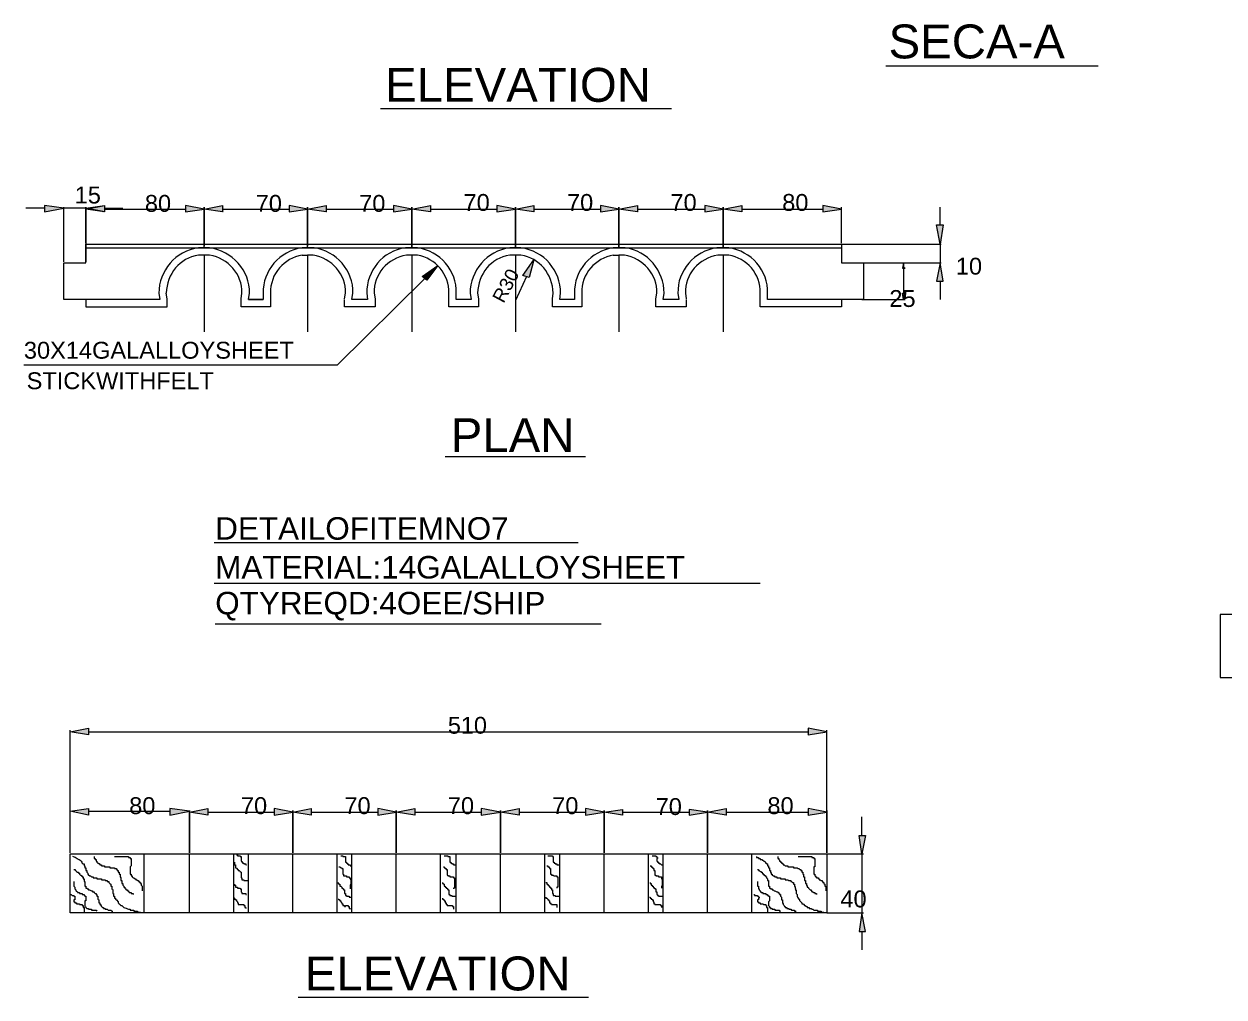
# Model space of a CAD drawing. Header units: millimetres. Extents: x -3009 to 55097, y -2803 to 5841.
# Drawn here: x 48114.63 to 48155.38, y 101.38 to 134.42 of the extents above; entities that cross this region are included whole.
import ezdxf

# ---------------------------------------------------------------- set-up
doc = ezdxf.new("R2010")
doc.units = ezdxf.units.MM
for name, color, linetype in [('PDF2_Geometry', 7, 'Continuous'), ('PDF2_Solid Fills', 7, 'Continuous'), ('PDF2_Text', 7, 'Continuous')]:
    doc.layers.add(name, color=color, linetype=linetype)
doc.styles.add('PDF F1', font='arial.ttf')

msp = doc.modelspace()

# ---------------------------------------------------------------- hatches: boundary and pattern name
at = {"layer": 'PDF2_Solid Fills', "transparency": 33554559}
for points in [[(48115.599, 128.227), (48115.379, 128.258), (48115.317, 128.258), (48115.317, 128.039), (48115.756, 128.101), (48115.787, 128.133), (48115.975, 128.164)], [(48117.293, 128.258), (48117.261, 128.227), (48117.01, 128.195), (48116.728, 128.167), (48116.728, 128.158), (48117.167, 128.07), (48117.355, 128.039), (48117.355, 128.258)], [(48117.23, 128.039), (48117.355, 128.007), (48117.355, 128.227), (48117.261, 128.227), (48117.136, 128.195), (48116.854, 128.164), (48116.791, 128.133), (48116.916, 128.101)], [(48120.335, 128.195), (48120.241, 128.227), (48120.116, 128.227), (48120.116, 128.007), (48120.178, 128.039), (48120.304, 128.07), (48120.523, 128.101), (48120.774, 128.133), (48120.586, 128.164)], [(48121.308, 128.039), (48121.402, 128.007), (48121.402, 128.227), (48121.308, 128.227), (48121.151, 128.195), (48120.931, 128.164), (48120.806, 128.133), (48121.182, 128.07)], [(48123.88, 128.195), (48123.785, 128.227), (48123.629, 128.227), (48123.629, 128.007), (48123.691, 128.039), (48123.848, 128.07), (48124.036, 128.101), (48124.287, 128.133), (48124.099, 128.164)], [(48124.789, 128.039), (48124.915, 128.007), (48124.915, 128.227), (48124.821, 128.227), (48124.695, 128.195), (48124.413, 128.164), (48124.319, 128.133), (48124.444, 128.101), (48124.632, 128.07)], [(48127.612, 128.164), (48127.299, 128.227), (48127.173, 128.227), (48127.173, 128.018), (48127.236, 128.039), (48127.675, 128.101), (48127.8, 128.133)], [(48128.396, 128.039), (48128.428, 128.023), (48128.428, 128.227), (48128.334, 128.227), (48128.02, 128.164), (48127.769, 128.133), (48128.02, 128.101), (48128.239, 128.07)], [(48130.937, 128.195), (48130.812, 128.227), (48130.686, 128.227), (48130.686, 128.007), (48130.874, 128.07), (48131.094, 128.101), (48131.282, 128.133), (48131.125, 128.164)], [(48131.909, 128.039), (48131.972, 128.007), (48131.972, 128.227), (48131.847, 128.227), (48131.533, 128.164), (48131.313, 128.133), (48131.533, 128.101), (48131.784, 128.07)], [(48134.45, 128.195), (48134.356, 128.227), (48134.199, 128.227), (48134.199, 128.007), (48134.325, 128.039), (48134.419, 128.07), (48134.638, 128.101), (48134.795, 128.133), (48134.67, 128.164)], [(48135.391, 128.227), (48135.14, 128.195), (48135.015, 128.164), (48134.858, 128.138), (48134.858, 128.126), (48134.983, 128.101), (48135.297, 128.07), (48135.422, 128.039), (48135.485, 128.007), (48135.485, 128.227)], [(48138.245, 128.164), (48137.932, 128.227), (48137.744, 128.227), (48137.744, 128.013), (48138.339, 128.133)], [(48138.967, 128.258), (48138.81, 128.227), (48138.779, 128.195), (48138.559, 128.164), (48138.434, 128.133), (48138.81, 128.07), (48138.904, 128.039), (48138.998, 128.039), (48138.998, 128.258)], [(48141.947, 128.227), (48141.821, 128.258), (48141.758, 128.258), (48141.758, 128.039), (48141.821, 128.039), (48141.947, 128.07), (48142.166, 128.101), (48142.417, 128.133), (48142.229, 128.164), (48141.978, 128.195)], [(48145.805, 127.38), (48145.836, 127.537), (48145.836, 127.599), (48145.616, 127.599), (48145.648, 127.568), (48145.648, 127.38), (48145.679, 127.38), (48145.679, 127.223), (48145.711, 127.223), (48145.711, 127.035), (48145.742, 127.035), (48145.742, 126.941), (48145.773, 127.192)], [(48131.596, 125.843), (48131.69, 125.843), (48131.753, 125.811), (48131.784, 125.78), (48131.784, 125.811), (48131.815, 125.906), (48131.847, 126.031), (48131.878, 126.125), (48131.909, 126.251), (48131.941, 126.313), (48131.909, 126.313), (48131.878, 126.282), (48131.847, 126.219), (48131.784, 126.157), (48131.753, 126.094), (48131.69, 126.031), (48131.658, 125.968), (48131.596, 125.906)], [(48144.519, 126.157), (48144.519, 126.313), (48144.487, 126.313), (48144.487, 126.094), (48144.55, 126.094), (48144.55, 126.157)], [(48145.742, 126.219), (48145.711, 126.094), (48145.679, 125.937), (48145.648, 125.811), (48145.616, 125.717), (48145.836, 125.69), (48145.836, 125.843), (48145.805, 125.843), (48145.805, 126.031), (48145.773, 126.031), (48145.773, 126.219)], [(48144.456, 125.278), (48144.487, 125.247), (48144.487, 125.059), (48144.493, 125.059), (48144.519, 125.216), (48144.55, 125.278)], [(48116.791, 110.285), (48116.822, 110.269), (48116.822, 110.473), (48116.665, 110.473), (48116.508, 110.442), (48116.383, 110.411), (48116.195, 110.379), (48116.352, 110.348)], [(48141.507, 110.442), (48141.382, 110.473), (48141.225, 110.473), (48141.225, 110.254), (48141.351, 110.285), (48141.445, 110.317), (48141.664, 110.348), (48141.852, 110.379), (48141.696, 110.411)], [(48116.54, 107.619), (48116.822, 107.563), (48116.822, 107.776), (48116.791, 107.776), (48116.759, 107.744), (48116.508, 107.713), (48116.352, 107.682), (48116.258, 107.65)], [(48120.21, 107.682), (48119.645, 107.776), (48119.582, 107.776), (48119.582, 107.556), (48119.802, 107.588), (48119.99, 107.619), (48120.241, 107.65)], [(48120.837, 107.556), (48120.868, 107.541), (48120.868, 107.744), (48120.774, 107.744), (48120.461, 107.682), (48120.21, 107.65), (48120.461, 107.619), (48120.68, 107.588)], [(48123.378, 107.713), (48123.252, 107.744), (48123.127, 107.744), (48123.127, 107.525), (48123.315, 107.588), (48123.535, 107.619), (48123.723, 107.65), (48123.566, 107.682)], [(48124.35, 107.556), (48124.381, 107.541), (48124.381, 107.744), (48124.287, 107.744), (48124.036, 107.713), (48123.942, 107.682), (48123.754, 107.65), (48123.911, 107.619)], [(48127.142, 107.682), (48126.828, 107.744), (48126.64, 107.744), (48126.64, 107.525), (48127.11, 107.619), (48127.236, 107.65)], [(48127.863, 107.556), (48127.926, 107.525), (48127.926, 107.744), (48127.832, 107.744), (48127.518, 107.682), (48127.267, 107.65), (48127.518, 107.619), (48127.738, 107.588)], [(48130.435, 107.713), (48130.31, 107.744), (48130.153, 107.744), (48130.153, 107.525), (48130.278, 107.556), (48130.372, 107.588), (48130.592, 107.619), (48130.78, 107.65), (48130.623, 107.682)], [(48131.408, 107.556), (48131.439, 107.525), (48131.439, 107.744), (48131.345, 107.744), (48131.031, 107.682), (48130.78, 107.65), (48131.031, 107.619), (48131.251, 107.588)], [(48133.948, 107.713), (48133.823, 107.744), (48133.697, 107.744), (48133.697, 107.525), (48133.885, 107.588), (48134.105, 107.619), (48134.293, 107.65), (48134.136, 107.682)], [(48134.513, 107.619), (48134.952, 107.531), (48134.952, 107.744), (48134.921, 107.744), (48134.67, 107.713), (48134.607, 107.682), (48134.387, 107.65)], [(48137.461, 107.713), (48137.273, 107.744), (48137.21, 107.744), (48137.21, 107.525), (48137.273, 107.556), (48137.43, 107.588), (48137.618, 107.619), (48137.869, 107.65), (48137.681, 107.682)], [(48138.371, 107.556), (48138.496, 107.525), (48138.496, 107.744), (48138.402, 107.744), (48138.277, 107.713), (48137.994, 107.682), (48137.9, 107.65), (48138.026, 107.619), (48138.214, 107.588)], [(48141.476, 107.713), (48141.382, 107.744), (48141.225, 107.744), (48141.225, 107.525), (48141.319, 107.556), (48141.445, 107.588), (48141.633, 107.619), (48141.884, 107.65), (48141.696, 107.682)], [(48142.982, 106.803), (48143.013, 106.803), (48143.013, 106.615), (48143.044, 106.615), (48143.044, 106.458), (48143.076, 106.458), (48143.076, 106.27), (48143.107, 106.27), (48143.107, 106.239), (48143.11, 106.239), (48143.139, 106.553), (48143.17, 106.678), (48143.201, 106.866), (48142.982, 106.866)], [(48143.201, 103.667), (48143.17, 103.667), (48143.17, 103.855), (48143.139, 103.855), (48143.139, 104.075), (48143.107, 104.075), (48143.107, 104.169), (48143.076, 104.169), (48143.044, 103.981), (48143.013, 103.792), (48142.982, 103.635), (48142.982, 103.573), (48143.201, 103.573)]]:
    msp.add_hatch(color=256, dxfattribs=at).paths.add_polyline_path(points)
h = msp.add_hatch(color=256, dxfattribs=at)
h.paths.add_polyline_path([(48128.585, 126.125), (48128.616, 126.094), (48128.616, 126.125)])
h.paths.add_polyline_path([(48128.616, 126.157), (48128.647, 126.125), (48128.647, 126.157)])
h.paths.add_polyline_path([(48128.145, 125.843), (48128.208, 125.811), (48128.271, 125.749), (48128.334, 125.717), (48128.334, 125.749), (48128.365, 125.78), (48128.396, 125.843), (48128.459, 125.906), (48128.49, 125.968), (48128.553, 126.031), (48128.585, 126.094), (48128.522, 126.094), (48128.49, 126.062), (48128.459, 126.031), (48128.396, 126), (48128.334, 125.937), (48128.271, 125.906), (48128.239, 125.874)])

# ---------------------------------------------------------------- linework, layer by layer
at = {"layer": 'PDF2_Geometry', "lineweight": 13}
for points in [[(48143.891, 132.994), (48151.106, 132.994)], [(48126.734, 131.552), (48136.614, 131.552)], [(48115.317, 128.164), (48114.689, 128.164)], [(48115.975, 126.345), (48115.975, 128.195)], [(48116.728, 128.164), (48115.975, 128.164)], [(48116.728, 126.972), (48116.728, 128.195), (48116.728, 126.345)], [(48117.355, 128.164), (48117.983, 128.164)], [(48117.355, 128.133), (48120.116, 128.133)], [(48120.743, 126.847), (48120.743, 128.195), (48120.743, 126.878)], [(48121.37, 128.133), (48123.629, 128.133)], [(48124.256, 126.847), (48124.256, 128.195), (48124.256, 126.878)], [(48124.883, 128.133), (48127.173, 128.133)], [(48128.428, 128.133), (48130.686, 128.133)], [(48131.941, 128.133), (48134.199, 128.133)], [(48135.454, 128.133), (48137.744, 128.133)], [(48138.998, 128.133), (48141.758, 128.133)], [(48142.386, 126.972), (48142.386, 128.195)], [(48145.742, 127.599), (48145.742, 128.195)], [(48119.206, 125.278), (48119.237, 125.059), (48115.975, 125.059), (48115.975, 126.313), (48116.728, 126.313), (48116.728, 126.815), (48142.386, 126.815), (48142.386, 126.313), (48143.139, 126.313), (48143.139, 125.059), (48142.386, 125.059), (48142.386, 124.808), (48139.625, 124.808), (48139.625, 125.09), (48139.625, 125.278)], [(48116.728, 126.815), (48116.728, 126.941), (48142.386, 126.941), (48142.386, 126.815)], [(48120.931, 126.815), (48120.743, 126.815), (48120.555, 126.815)], [(48124.476, 126.815), (48124.256, 126.815), (48124.068, 126.815)], [(48127.989, 126.815), (48127.8, 126.815), (48127.581, 126.815)], [(48131.502, 126.815), (48131.313, 126.815), (48131.125, 126.815)], [(48135.046, 126.815), (48134.826, 126.815), (48134.638, 126.815)], [(48138.559, 126.815), (48138.371, 126.815), (48138.151, 126.815)], [(48141.79, 126.941), (48145.773, 126.941)], [(48145.742, 126.941), (48145.742, 126.313)], [(48120.743, 126.564), (48120.555, 126.564)], [(48124.068, 126.564), (48124.256, 126.564), (48124.256, 123.961)], [(48124.444, 126.564), (48124.256, 126.564)], [(48127.8, 126.564), (48127.612, 126.564)], [(48127.989, 126.564), (48127.8, 126.564), (48127.8, 123.961)], [(48131.313, 126.564), (48131.125, 126.564)], [(48131.502, 126.564), (48131.313, 126.564), (48131.313, 123.961)], [(48134.638, 126.564), (48134.826, 126.564), (48134.826, 123.961)], [(48135.015, 126.564), (48134.826, 126.564)], [(48138.371, 126.564), (48138.183, 126.564)], [(48138.559, 126.564), (48138.371, 126.564), (48138.371, 123.961)], [(48142.574, 126.313), (48145.773, 126.313)], [(48143.17, 126.313), (48144.55, 126.313)], [(48144.487, 126.125), (48144.487, 125.278)], [(48128.239, 125.78), (48125.26, 122.832), (48115.913, 122.832), (48114.626, 122.832)], [(48131.69, 125.843), (48131.313, 125.027)], [(48145.742, 125.686), (48145.742, 125.059)], [(48116.728, 125.059), (48116.728, 124.808), (48119.488, 124.808), (48119.488, 125.09), (48119.457, 125.278)], [(48122.75, 125.278), (48122.75, 125.059), (48122.249, 125.059), (48122.28, 125.278)], [(48126.514, 125.278), (48126.546, 125.09), (48126.546, 124.808), (48125.511, 124.808), (48125.511, 125.059)], [(48125.511, 125.09), (48125.542, 125.278)], [(48126.263, 125.278), (48126.295, 125.059), (48125.762, 125.059), (48125.793, 125.278)], [(48130.027, 125.278), (48130.059, 125.09), (48130.059, 125.059), (48130.059, 124.808), (48129.055, 124.808), (48129.055, 125.09)], [(48129.055, 125.059), (48129.055, 125.09), (48129.055, 125.278)], [(48129.776, 125.278), (48129.808, 125.059), (48129.306, 125.059), (48129.306, 125.278)], [(48133.572, 125.278), (48133.572, 125.09), (48133.572, 124.808), (48132.568, 124.808), (48132.568, 125.09), (48132.599, 125.278)], [(48133.321, 125.278), (48133.321, 125.059), (48132.819, 125.059), (48132.85, 125.278)], [(48137.116, 125.059), (48137.116, 124.808), (48136.081, 124.808), (48136.081, 125.09), (48136.112, 125.278)], [(48136.834, 125.278), (48136.865, 125.059), (48136.332, 125.059), (48136.363, 125.278)], [(48137.085, 125.278), (48137.116, 125.09)], [(48143.044, 125.059), (48142.386, 125.059), (48139.876, 125.059), (48139.876, 125.278)], [(48122.249, 125.059), (48122.75, 125.059)], [(48143.076, 125.059), (48144.55, 125.059)], [(48128.93, 119.726), (48133.697, 119.726)], [(48121.088, 116.809), (48133.446, 116.809)], [(48121.088, 115.429), (48139.625, 115.429)], [(48121.119, 114.049), (48134.23, 114.049)], [(48116.195, 106.27), (48116.195, 110.442)], [(48141.884, 107.713), (48141.884, 106.27), (48141.884, 110.442)], [(48116.822, 110.379), (48141.257, 110.379)], [(48116.195, 106.302), (48116.195, 107.713)], [(48116.822, 107.682), (48119.582, 107.682)], [(48120.868, 107.65), (48123.127, 107.65)], [(48124.381, 107.65), (48126.64, 107.65)], [(48127.894, 107.65), (48130.153, 107.65)], [(48131.439, 107.65), (48133.697, 107.65)], [(48134.952, 107.65), (48137.21, 107.65)], [(48138.465, 107.65), (48141.257, 107.65)], [(48143.076, 106.866), (48143.076, 107.494)], [(48117.01, 106.145), (48117.01, 106.113), (48117.01, 106.082), (48117.042, 106.082), (48117.042, 106.051), (48117.073, 106.051), (48117.073, 106.019), (48117.073, 105.988), (48117.104, 105.988), (48117.104, 105.957), (48117.136, 105.925), (48117.167, 105.925), (48117.167, 105.894), (48117.199, 105.894), (48117.199, 105.862), (48117.23, 105.862), (48117.261, 105.862), (48117.261, 105.831), (48117.293, 105.831), (48117.324, 105.831), (48117.355, 105.831), (48117.355, 105.8), (48117.387, 105.8), (48117.449, 105.8), (48117.481, 105.8), (48117.512, 105.8), (48117.544, 105.8), (48117.544, 105.768), (48117.606, 105.768), (48117.638, 105.768), (48117.669, 105.768), (48117.7, 105.768), (48117.7, 105.737), (48117.732, 105.737), (48117.763, 105.737), (48117.763, 105.706), (48117.795, 105.706), (48117.795, 105.674), (48117.826, 105.674), (48117.826, 105.643), (48117.826, 105.612), (48117.857, 105.612), (48117.857, 105.58), (48117.857, 105.549), (48117.889, 105.549), (48117.889, 105.517), (48117.889, 105.486), (48117.889, 105.455), (48117.92, 105.423), (48117.92, 105.392), (48117.92, 105.361), (48117.92, 105.329), (48117.951, 105.329), (48117.951, 105.298), (48117.951, 105.267), (48117.951, 105.235), (48117.983, 105.235), (48117.983, 105.204), (48117.983, 105.172), (48118.014, 105.141), (48118.014, 105.11), (48118.045, 105.11), (48118.045, 105.078), (48118.077, 105.047)], [(48117.7, 106.145), (48117.732, 106.145)], [(48117.826, 106.145), (48117.857, 106.145)], [(48117.951, 106.145), (48117.983, 106.145)], [(48118.077, 106.145), (48118.108, 106.145), (48118.14, 106.145), (48118.171, 106.145), (48118.171, 106.113), (48118.202, 106.113), (48118.234, 106.113), (48118.234, 106.082), (48118.265, 106.082), (48118.265, 106.051), (48118.265, 106.019)], [(48118.265, 105.957), (48118.265, 105.925)], [(48118.704, 104.231), (48118.704, 106.239)], [(48120.241, 104.231), (48120.241, 106.239)], [(48121.747, 104.231), (48121.747, 106.239)], [(48121.778, 105.957), (48121.778, 105.925), (48121.778, 105.894), (48121.778, 105.862), (48121.809, 105.862), (48121.809, 105.831), (48121.809, 105.8), (48121.809, 105.768), (48121.841, 105.768)], [(48121.841, 106.208), (48121.872, 106.208), (48121.872, 106.176), (48121.904, 106.176), (48121.935, 106.176), (48121.966, 106.176), (48121.966, 106.145), (48121.998, 106.145), (48121.998, 106.113)], [(48121.998, 106.082), (48121.998, 106.051)], [(48121.998, 106.019), (48121.998, 105.988), (48122.029, 105.988), (48122.029, 105.957)], [(48122.249, 104.231), (48122.249, 106.239)], [(48123.754, 104.231), (48123.754, 106.239)], [(48125.26, 104.231), (48125.26, 106.239)], [(48125.385, 106.176), (48125.417, 106.176), (48125.448, 106.176), (48125.448, 106.145), (48125.479, 106.145), (48125.511, 106.145), (48125.542, 106.145), (48125.542, 106.113), (48125.542, 106.082), (48125.542, 106.051)], [(48125.542, 106.019), (48125.542, 105.988), (48125.542, 105.957), (48125.573, 105.957), (48125.573, 105.925), (48125.605, 105.925), (48125.605, 105.894), (48125.636, 105.894), (48125.636, 105.862), (48125.667, 105.862), (48125.699, 105.862), (48125.699, 105.831), (48125.73, 105.831)], [(48125.762, 104.231), (48125.762, 106.239)], [(48127.267, 104.231), (48127.267, 106.239)], [(48128.773, 104.231), (48128.773, 106.239)], [(48128.898, 106.176), (48128.961, 106.176), (48128.992, 106.176), (48129.024, 106.176), (48129.024, 106.145), (48129.055, 106.145), (48129.086, 106.145), (48129.086, 106.113)], [(48129.086, 106.051), (48129.086, 106.019), (48129.086, 105.988), (48129.086, 105.957), (48129.118, 105.957), (48129.118, 105.925), (48129.149, 105.925), (48129.149, 105.894), (48129.18, 105.894), (48129.212, 105.894), (48129.212, 105.862), (48129.243, 105.862), (48129.275, 105.862)], [(48129.306, 104.231), (48129.306, 106.239)], [(48130.812, 104.231), (48130.812, 106.239)], [(48132.317, 104.231), (48132.317, 106.239)], [(48132.411, 106.176), (48132.474, 106.176), (48132.505, 106.176), (48132.537, 106.176), (48132.568, 106.176), (48132.568, 106.145), (48132.599, 106.145), (48132.599, 106.113)], [(48132.599, 106.082), (48132.599, 106.051)], [(48132.599, 106.019), (48132.599, 105.988), (48132.599, 105.957), (48132.631, 105.957), (48132.631, 105.925), (48132.662, 105.925), (48132.662, 105.894), (48132.694, 105.894), (48132.725, 105.894), (48132.725, 105.862), (48132.756, 105.862), (48132.788, 105.862)], [(48132.819, 104.231), (48132.819, 106.239)], [(48134.325, 104.231), (48134.325, 106.239)], [(48135.83, 104.231), (48135.83, 106.239)], [(48135.956, 106.176), (48135.987, 106.176), (48136.018, 106.176), (48136.05, 106.176), (48136.081, 106.176), (48136.081, 106.145), (48136.112, 106.145), (48136.112, 106.113), (48136.144, 106.113), (48136.144, 106.082), (48136.112, 106.082)], [(48136.112, 105.988), (48136.144, 105.988), (48136.144, 105.957), (48136.175, 105.957), (48136.175, 105.925), (48136.207, 105.925), (48136.207, 105.894), (48136.238, 105.894), (48136.269, 105.862), (48136.301, 105.862)], [(48136.332, 104.231), (48136.332, 106.239)], [(48137.838, 104.231), (48137.838, 106.239)], [(48139.343, 104.231), (48139.343, 106.239)], [(48139.5, 106.145), (48139.5, 106.113), (48139.531, 106.113), (48139.563, 106.113), (48139.563, 106.082), (48139.594, 106.082), (48139.625, 106.082), (48139.625, 106.051), (48139.657, 106.051), (48139.688, 106.051), (48139.688, 106.019), (48139.72, 106.019)], [(48139.751, 105.988), (48139.782, 105.988)], [(48140.221, 106.145), (48140.221, 106.113), (48140.221, 106.082), (48140.253, 106.082), (48140.253, 106.051), (48140.284, 106.019), (48140.284, 105.988), (48140.316, 105.988), (48140.316, 105.957), (48140.347, 105.957), (48140.347, 105.925), (48140.378, 105.925), (48140.378, 105.894), (48140.41, 105.894), (48140.41, 105.862), (48140.441, 105.862), (48140.472, 105.831), (48140.504, 105.831), (48140.535, 105.831), (48140.566, 105.831), (48140.566, 105.8), (48140.598, 105.8), (48140.629, 105.8), (48140.661, 105.8), (48140.692, 105.8), (48140.755, 105.8), (48140.755, 105.768), (48140.786, 105.768), (48140.817, 105.768), (48140.849, 105.768), (48140.88, 105.768), (48140.912, 105.737), (48140.943, 105.737), (48140.974, 105.706), (48141.006, 105.706), (48141.006, 105.674), (48141.037, 105.674), (48141.037, 105.643), (48141.037, 105.612), (48141.068, 105.612), (48141.068, 105.58), (48141.068, 105.549), (48141.1, 105.549), (48141.1, 105.517), (48141.1, 105.486), (48141.1, 105.455), (48141.131, 105.455), (48141.131, 105.423), (48141.131, 105.392), (48141.131, 105.361), (48141.131, 105.329), (48141.162, 105.329), (48141.162, 105.298), (48141.162, 105.267), (48141.162, 105.235), (48141.194, 105.235), (48141.194, 105.204), (48141.194, 105.172), (48141.225, 105.141), (48141.225, 105.11), (48141.257, 105.11)], [(48140.912, 106.145), (48141.006, 106.145), (48141.068, 106.145)], [(48141.162, 106.145), (48141.225, 106.145)], [(48141.288, 106.145), (48141.319, 106.145), (48141.351, 106.145), (48141.382, 106.145), (48141.382, 106.113), (48141.413, 106.113), (48141.445, 106.113), (48141.445, 106.082), (48141.476, 106.082), (48141.476, 106.051), (48141.476, 106.019)], [(48141.476, 105.988), (48141.476, 105.925), (48141.476, 105.894), (48141.476, 105.862), (48141.476, 105.831), (48141.476, 105.8), (48141.445, 105.8), (48141.445, 105.768), (48141.445, 105.737), (48141.445, 105.706), (48141.445, 105.643)], [(48141.884, 106.239), (48143.139, 106.239)], [(48143.076, 106.239), (48143.076, 104.231)], [(48116.32, 105.706), (48116.352, 105.706)], [(48116.414, 105.643), (48116.446, 105.612), (48116.477, 105.612), (48116.477, 105.58), (48116.508, 105.58), (48116.508, 105.549), (48116.54, 105.517), (48116.571, 105.517), (48116.571, 105.486), (48116.603, 105.486), (48116.603, 105.455), (48116.634, 105.455), (48116.634, 105.423), (48116.634, 105.392), (48116.665, 105.392), (48116.665, 105.361), (48116.665, 105.329), (48116.665, 105.298), (48116.697, 105.298), (48116.697, 105.267), (48116.697, 105.204), (48116.697, 105.172), (48116.697, 105.141), (48116.728, 105.141), (48116.728, 105.11), (48116.728, 105.078), (48116.759, 105.078), (48116.791, 105.047), (48116.822, 105.016)], [(48116.603, 105.925), (48116.634, 105.894), (48116.665, 105.894), (48116.665, 105.862), (48116.665, 105.831), (48116.697, 105.831), (48116.697, 105.8), (48116.697, 105.768), (48116.728, 105.768), (48116.728, 105.737), (48116.728, 105.706), (48116.728, 105.674), (48116.759, 105.674), (48116.759, 105.643), (48116.759, 105.612), (48116.791, 105.58), (48116.791, 105.549), (48116.822, 105.517)], [(48118.265, 105.894), (48118.265, 105.862), (48118.265, 105.831), (48118.234, 105.8), (48118.234, 105.768), (48118.234, 105.737)], [(48118.234, 105.674), (48118.234, 105.643)], [(48118.234, 105.612), (48118.234, 105.58), (48118.234, 105.549), (48118.265, 105.549), (48118.265, 105.517), (48118.265, 105.486), (48118.296, 105.486), (48118.296, 105.455), (48118.328, 105.423), (48118.359, 105.423), (48118.39, 105.392), (48118.422, 105.392), (48118.422, 105.361), (48118.453, 105.361), (48118.485, 105.329), (48118.516, 105.329), (48118.516, 105.298), (48118.547, 105.298), (48118.547, 105.267), (48118.579, 105.267), (48118.579, 105.235), (48118.61, 105.235), (48118.61, 105.204), (48118.61, 105.172), (48118.641, 105.141), (48118.641, 105.11), (48118.641, 105.078), (48118.641, 105.047)], [(48121.872, 105.706), (48121.904, 105.706), (48121.904, 105.674), (48121.935, 105.674)], [(48121.966, 105.643), (48121.998, 105.612), (48121.998, 105.58), (48121.998, 105.549), (48121.998, 105.486)], [(48122.06, 105.925), (48122.092, 105.925), (48122.092, 105.894), (48122.123, 105.894), (48122.154, 105.894), (48122.154, 105.862), (48122.186, 105.862)], [(48125.322, 105.8), (48125.354, 105.8), (48125.385, 105.768), (48125.417, 105.768), (48125.417, 105.737), (48125.448, 105.737), (48125.448, 105.706), (48125.448, 105.674), (48125.448, 105.612)], [(48125.448, 105.549), (48125.479, 105.549), (48125.479, 105.517), (48125.479, 105.486), (48125.511, 105.486), (48125.542, 105.486), (48125.573, 105.486), (48125.573, 105.455), (48125.605, 105.455), (48125.636, 105.455), (48125.667, 105.455), (48125.667, 105.423), (48125.699, 105.423), (48125.699, 105.392), (48125.73, 105.361), (48125.73, 105.329)], [(48128.867, 105.8), (48128.898, 105.8), (48128.898, 105.768), (48128.93, 105.768), (48128.93, 105.737), (48128.961, 105.737), (48128.961, 105.706), (48128.992, 105.706), (48128.992, 105.674), (48128.992, 105.643), (48128.992, 105.517), (48129.024, 105.517), (48129.024, 105.486), (48129.055, 105.486), (48129.086, 105.486), (48129.086, 105.455), (48129.149, 105.455), (48129.18, 105.455), (48129.212, 105.455), (48129.212, 105.423), (48129.243, 105.423), (48129.243, 105.392), (48129.243, 105.361), (48129.243, 105.298)], [(48132.38, 105.831), (48132.411, 105.831), (48132.411, 105.8), (48132.443, 105.8), (48132.474, 105.768), (48132.474, 105.737), (48132.505, 105.737), (48132.505, 105.706), (48132.505, 105.674)], [(48132.505, 105.612), (48132.505, 105.612)], [(48132.505, 105.549), (48132.537, 105.549), (48132.537, 105.517), (48132.568, 105.517), (48132.599, 105.517), (48132.631, 105.486), (48132.662, 105.486), (48132.694, 105.486), (48132.725, 105.486), (48132.725, 105.455), (48132.756, 105.455), (48132.756, 105.423), (48132.756, 105.392), (48132.756, 105.361)], [(48135.893, 105.831), (48135.924, 105.831), (48135.924, 105.8), (48135.956, 105.8), (48135.956, 105.768), (48135.987, 105.768), (48135.987, 105.737), (48136.018, 105.737), (48136.018, 105.706), (48136.018, 105.674), (48136.05, 105.674), (48136.05, 105.549), (48136.05, 105.517), (48136.081, 105.517), (48136.081, 105.486), (48136.112, 105.486), (48136.144, 105.486), (48136.175, 105.486), (48136.175, 105.455), (48136.207, 105.455), (48136.238, 105.455), (48136.269, 105.455), (48136.269, 105.423), (48136.269, 105.392), (48136.301, 105.392), (48136.301, 105.361)], [(48139.531, 105.706), (48139.563, 105.706), (48139.563, 105.674), (48139.594, 105.674), (48139.625, 105.643), (48139.657, 105.643), (48139.657, 105.612), (48139.688, 105.612), (48139.688, 105.58), (48139.72, 105.58), (48139.72, 105.549), (48139.751, 105.549), (48139.751, 105.517), (48139.782, 105.517), (48139.782, 105.486), (48139.814, 105.486), (48139.814, 105.455), (48139.845, 105.455), (48139.845, 105.423), (48139.876, 105.392), (48139.876, 105.361), (48139.876, 105.329), (48139.908, 105.329), (48139.908, 105.298), (48139.908, 105.267), (48139.908, 105.235), (48139.908, 105.172), (48139.908, 105.141), (48139.939, 105.141), (48139.939, 105.11), (48139.939, 105.078), (48139.971, 105.078), (48139.971, 105.047), (48140.002, 105.047), (48140.033, 105.047), (48140.033, 105.016), (48140.065, 105.016)], [(48139.814, 105.925), (48139.845, 105.925), (48139.845, 105.894), (48139.876, 105.894), (48139.876, 105.862), (48139.876, 105.831), (48139.908, 105.831), (48139.908, 105.8), (48139.908, 105.768), (48139.939, 105.768), (48139.939, 105.737), (48139.939, 105.706), (48139.939, 105.674), (48139.971, 105.674), (48139.971, 105.643), (48139.971, 105.612), (48140.002, 105.58), (48140.002, 105.549), (48140.033, 105.549), (48140.033, 105.517)], [(48141.445, 105.612), (48141.445, 105.58), (48141.445, 105.549), (48141.476, 105.549), (48141.476, 105.517), (48141.476, 105.486), (48141.507, 105.486), (48141.507, 105.455), (48141.539, 105.455), (48141.539, 105.423), (48141.57, 105.423), (48141.602, 105.423), (48141.602, 105.392), (48141.633, 105.392), (48141.633, 105.361), (48141.664, 105.361), (48141.696, 105.329), (48141.727, 105.329), (48141.727, 105.298), (48141.758, 105.298), (48141.758, 105.267), (48141.79, 105.267), (48141.79, 105.235), (48141.821, 105.204), (48141.821, 105.172), (48141.821, 105.141), (48141.852, 105.141), (48141.852, 105.078), (48141.852, 104.984)], [(48116.32, 105.298), (48116.32, 105.235)], [(48116.32, 105.172), (48116.32, 105.141), (48116.352, 105.11), (48116.352, 105.078), (48116.352, 105.047), (48116.383, 105.016), (48116.383, 104.984)], [(48116.854, 105.486), (48116.885, 105.486), (48116.916, 105.455), (48116.948, 105.455), (48116.979, 105.455), (48116.979, 105.423), (48117.01, 105.423), (48117.042, 105.423)], [(48117.104, 105.423), (48117.104, 105.392), (48117.136, 105.392), (48117.167, 105.392), (48117.199, 105.392), (48117.23, 105.392), (48117.261, 105.392), (48117.261, 105.361), (48117.293, 105.361), (48117.324, 105.361), (48117.355, 105.361), (48117.387, 105.361), (48117.387, 105.329), (48117.418, 105.329), (48117.449, 105.329), (48117.449, 105.298), (48117.481, 105.298), (48117.512, 105.298), (48117.512, 105.267), (48117.544, 105.235), (48117.575, 105.204), (48117.575, 105.172), (48117.575, 105.141), (48117.606, 105.141), (48117.606, 105.11), (48117.606, 105.078), (48117.606, 105.047)], [(48121.778, 105.204), (48121.778, 105.172), (48121.809, 105.172), (48121.809, 105.141), (48121.809, 105.11), (48121.841, 105.11), (48121.872, 105.11), (48121.872, 105.078), (48121.904, 105.078), (48121.935, 105.078), (48121.966, 105.078), (48121.966, 105.047), (48121.998, 105.047), (48121.998, 105.016)], [(48121.998, 105.423), (48122.029, 105.423), (48122.029, 105.392), (48122.029, 105.361), (48122.06, 105.361), (48122.092, 105.361), (48122.092, 105.329), (48122.123, 105.329), (48122.154, 105.329), (48122.186, 105.329), (48122.217, 105.329)], [(48125.291, 105.267), (48125.291, 105.235), (48125.322, 105.235), (48125.322, 105.204), (48125.354, 105.204), (48125.354, 105.172), (48125.354, 105.141), (48125.385, 105.141)], [(48125.73, 105.298), (48125.73, 105.267), (48125.73, 105.235), (48125.73, 105.204), (48125.699, 105.172), (48125.699, 105.141), (48125.699, 105.11), (48125.699, 105.078), (48125.699, 105.047)], [(48128.835, 105.267), (48128.835, 105.235), (48128.867, 105.235), (48128.867, 105.204), (48128.898, 105.204), (48128.898, 105.172), (48128.898, 105.141), (48128.93, 105.141), (48128.93, 105.11), (48128.961, 105.11), (48128.961, 105.078), (48128.992, 105.078), (48128.992, 105.047), (48129.024, 105.047), (48129.024, 105.016), (48129.055, 105.016), (48129.055, 104.984), (48129.055, 104.921), (48129.055, 104.89), (48129.055, 104.859), (48129.086, 104.859), (48129.086, 104.827), (48129.118, 104.827), (48129.149, 104.827), (48129.149, 104.796), (48129.18, 104.796), (48129.212, 104.796)], [(48129.243, 105.204), (48129.243, 105.172), (48129.243, 105.141), (48129.243, 105.11), (48129.243, 105.078), (48129.212, 105.078), (48129.212, 105.047)], [(48132.348, 105.267), (48132.38, 105.267), (48132.38, 105.235), (48132.38, 105.204), (48132.411, 105.204), (48132.411, 105.172), (48132.443, 105.172), (48132.443, 105.141), (48132.474, 105.141), (48132.474, 105.11), (48132.505, 105.11), (48132.505, 105.078), (48132.537, 105.078), (48132.537, 105.047), (48132.537, 105.016), (48132.568, 105.016), (48132.568, 104.984), (48132.568, 104.953)], [(48132.756, 105.267), (48132.756, 105.235), (48132.756, 105.204), (48132.756, 105.172), (48132.756, 105.141), (48132.756, 105.11), (48132.725, 105.11), (48132.725, 105.078)], [(48135.893, 105.267), (48135.893, 105.235), (48135.924, 105.235), (48135.924, 105.204), (48135.924, 105.172), (48135.956, 105.172), (48135.956, 105.141), (48135.987, 105.141), (48135.987, 105.11), (48136.018, 105.11), (48136.018, 105.078), (48136.05, 105.078), (48136.05, 105.047), (48136.081, 105.047), (48136.081, 105.016), (48136.081, 104.984), (48136.081, 104.953), (48136.112, 104.953), (48136.112, 104.89), (48136.112, 104.859), (48136.144, 104.859), (48136.144, 104.827), (48136.175, 104.827), (48136.175, 104.796), (48136.207, 104.796), (48136.238, 104.796), (48136.301, 104.796), (48136.332, 104.796)], [(48136.301, 105.141), (48136.269, 105.141), (48136.269, 105.11), (48136.269, 105.078)], [(48136.301, 105.235), (48136.301, 105.235)], [(48139.531, 105.298), (48139.531, 105.267), (48139.531, 105.204), (48139.531, 105.172), (48139.531, 105.141), (48139.563, 105.141), (48139.563, 105.11), (48139.563, 105.078), (48139.563, 105.047), (48139.594, 105.047), (48139.594, 105.016), (48139.625, 104.984), (48139.625, 104.953), (48139.657, 104.953), (48139.657, 104.921), (48139.688, 104.921), (48139.72, 104.921), (48139.72, 104.89), (48139.751, 104.89), (48139.782, 104.89), (48139.814, 104.89), (48139.814, 104.859), (48139.845, 104.859), (48139.876, 104.859), (48139.876, 104.827), (48139.908, 104.827), (48139.908, 104.796), (48139.939, 104.796), (48139.939, 104.765)], [(48140.065, 105.486), (48140.096, 105.486), (48140.127, 105.455), (48140.159, 105.455), (48140.19, 105.455), (48140.19, 105.423), (48140.221, 105.423), (48140.253, 105.423)], [(48140.316, 105.423), (48140.316, 105.392), (48140.347, 105.392), (48140.378, 105.392), (48140.41, 105.392), (48140.441, 105.392), (48140.472, 105.392), (48140.472, 105.361), (48140.504, 105.361), (48140.535, 105.361), (48140.566, 105.361), (48140.598, 105.329), (48140.629, 105.329), (48140.661, 105.329), (48140.661, 105.298), (48140.692, 105.298), (48140.723, 105.267), (48140.755, 105.267), (48140.755, 105.235), (48140.755, 105.204), (48140.786, 105.204), (48140.786, 105.172), (48140.786, 105.141), (48140.817, 105.11), (48140.817, 105.078)], [(48116.195, 104.859), (48116.226, 104.859), (48116.258, 104.827), (48116.289, 104.827), (48116.32, 104.827), (48116.32, 104.796), (48116.352, 104.796), (48116.352, 104.733), (48116.352, 104.702), (48116.352, 104.671), (48116.32, 104.671), (48116.32, 104.608), (48116.352, 104.608), (48116.352, 104.576), (48116.383, 104.576), (48116.414, 104.576), (48116.414, 104.545), (48116.446, 104.545), (48116.477, 104.545), (48116.508, 104.545), (48116.508, 104.514), (48116.54, 104.514), (48116.571, 104.514), (48116.603, 104.514), (48116.603, 104.482), (48116.634, 104.482), (48116.634, 104.451), (48116.634, 104.42), (48116.665, 104.42), (48116.665, 104.388), (48116.665, 104.357), (48116.665, 104.326)], [(48116.446, 104.953), (48116.446, 104.921), (48116.477, 104.921), (48116.508, 104.921), (48116.508, 104.89), (48116.54, 104.89), (48116.571, 104.89), (48116.603, 104.89), (48116.603, 104.859), (48116.634, 104.859), (48116.665, 104.859), (48116.665, 104.827), (48116.697, 104.827), (48116.697, 104.796), (48116.728, 104.796), (48116.728, 104.765), (48116.728, 104.733)], [(48116.916, 104.984), (48116.948, 104.984), (48116.948, 104.953), (48116.979, 104.953), (48117.01, 104.953), (48117.01, 104.921)], [(48117.042, 104.89), (48117.073, 104.89), (48117.073, 104.859), (48117.104, 104.859), (48117.104, 104.827), (48117.104, 104.796), (48117.136, 104.796), (48117.136, 104.765), (48117.136, 104.733), (48117.136, 104.702), (48117.167, 104.671), (48117.167, 104.639), (48117.167, 104.608), (48117.167, 104.576), (48117.199, 104.576), (48117.199, 104.545), (48117.199, 104.514), (48117.23, 104.514), (48117.23, 104.482), (48117.261, 104.451), (48117.293, 104.42), (48117.324, 104.42), (48117.324, 104.388), (48117.355, 104.388), (48117.387, 104.388), (48117.387, 104.357), (48117.418, 104.357), (48117.449, 104.357), (48117.481, 104.326), (48117.512, 104.326), (48117.544, 104.326), (48117.575, 104.326)], [(48117.638, 105.016), (48117.638, 104.984)], [(48117.638, 104.921), (48117.638, 104.89), (48117.669, 104.89), (48117.669, 104.859), (48117.669, 104.827), (48117.669, 104.796), (48117.7, 104.796), (48117.7, 104.765), (48117.7, 104.733), (48117.732, 104.733), (48117.732, 104.702), (48117.763, 104.671), (48117.826, 104.608), (48117.826, 104.576), (48117.857, 104.545), (48117.889, 104.514)], [(48118.108, 105.016), (48118.14, 105.016), (48118.14, 104.984), (48118.171, 104.984), (48118.171, 104.953), (48118.202, 104.953), (48118.202, 104.921), (48118.234, 104.921), (48118.265, 104.921), (48118.265, 104.89)], [(48118.328, 104.89), (48118.328, 104.859)], [(48118.641, 105.016), (48118.641, 104.984)], [(48121.747, 104.765), (48121.747, 104.733), (48121.778, 104.733), (48121.778, 104.702), (48121.809, 104.702), (48121.809, 104.671), (48121.841, 104.671), (48121.841, 104.639), (48121.872, 104.608), (48121.872, 104.576), (48121.903, 104.576), (48121.903, 104.545), (48121.903, 104.514), (48121.935, 104.514), (48121.966, 104.514)], [(48121.998, 104.984), (48121.998, 104.953), (48122.029, 104.921), (48122.029, 104.89), (48122.06, 104.89), (48122.092, 104.89), (48122.123, 104.89)], [(48122.154, 104.89), (48122.154, 104.859), (48122.186, 104.859)], [(48125.417, 105.11), (48125.417, 105.078), (48125.448, 105.078), (48125.448, 105.047), (48125.479, 105.047), (48125.479, 105.016), (48125.511, 105.016), (48125.511, 104.984), (48125.511, 104.921), (48125.511, 104.89), (48125.542, 104.89), (48125.542, 104.859), (48125.542, 104.827), (48125.573, 104.827), (48125.573, 104.796), (48125.605, 104.796), (48125.636, 104.796), (48125.667, 104.796), (48125.667, 104.765)], [(48125.73, 104.765), (48125.762, 104.765)], [(48128.835, 104.733), (48128.835, 104.702), (48128.867, 104.702), (48128.867, 104.671), (48128.898, 104.671), (48128.898, 104.639), (48128.93, 104.639), (48128.93, 104.608), (48128.93, 104.576), (48128.961, 104.576), (48128.961, 104.545), (48128.961, 104.514), (48128.992, 104.514), (48128.992, 104.482), (48129.024, 104.482), (48129.055, 104.482), (48129.086, 104.482), (48129.149, 104.482), (48129.18, 104.482), (48129.18, 104.451), (48129.212, 104.451), (48129.212, 104.42), (48129.212, 104.388), (48129.212, 104.357)], [(48129.243, 104.796), (48129.275, 104.796)], [(48132.348, 104.765), (48132.348, 104.733), (48132.38, 104.733), (48132.411, 104.702), (48132.411, 104.671), (48132.443, 104.671), (48132.443, 104.639), (48132.474, 104.639), (48132.474, 104.608), (48132.474, 104.576), (48132.505, 104.576), (48132.505, 104.545), (48132.537, 104.545), (48132.537, 104.514), (48132.568, 104.514), (48132.631, 104.514), (48132.662, 104.514), (48132.694, 104.514), (48132.725, 104.514), (48132.725, 104.482), (48132.725, 104.451), (48132.725, 104.42)], [(48132.568, 104.89), (48132.599, 104.89), (48132.599, 104.859), (48132.599, 104.827), (48132.631, 104.827), (48132.662, 104.827), (48132.662, 104.796), (48132.694, 104.796), (48132.725, 104.796)], [(48132.756, 104.796), (48132.788, 104.796)], [(48135.862, 104.765), (48135.893, 104.765), (48135.893, 104.733), (48135.924, 104.733), (48135.924, 104.702), (48135.956, 104.702), (48135.956, 104.671), (48135.987, 104.671), (48135.987, 104.639), (48135.987, 104.608), (48136.018, 104.608), (48136.018, 104.576), (48136.018, 104.545), (48136.05, 104.545), (48136.05, 104.514), (48136.081, 104.514)], [(48139.406, 104.859), (48139.437, 104.859), (48139.437, 104.827), (48139.469, 104.827), (48139.5, 104.827), (48139.531, 104.827), (48139.531, 104.796), (48139.563, 104.796), (48139.563, 104.765), (48139.594, 104.765), (48139.594, 104.733), (48139.563, 104.733), (48139.563, 104.702), (48139.563, 104.671), (48139.531, 104.671), (48139.531, 104.608), (48139.563, 104.608), (48139.563, 104.576), (48139.594, 104.576), (48139.625, 104.576), (48139.625, 104.545), (48139.657, 104.545), (48139.688, 104.545), (48139.72, 104.545), (48139.751, 104.514), (48139.782, 104.514), (48139.814, 104.514), (48139.814, 104.482), (48139.845, 104.482), (48139.845, 104.451), (48139.845, 104.42), (48139.876, 104.42), (48139.876, 104.388), (48139.876, 104.357)], [(48140.096, 104.984), (48140.127, 104.984)], [(48140.19, 104.953), (48140.221, 104.953), (48140.221, 104.921), (48140.253, 104.921), (48140.253, 104.89), (48140.284, 104.89), (48140.284, 104.859), (48140.316, 104.859), (48140.316, 104.827), (48140.316, 104.796), (48140.347, 104.765), (48140.347, 104.733), (48140.347, 104.702), (48140.347, 104.671), (48140.378, 104.671), (48140.378, 104.639), (48140.378, 104.608), (48140.378, 104.576), (48140.41, 104.545), (48140.41, 104.514), (48140.441, 104.482)], [(48140.817, 105.016), (48140.849, 105.016), (48140.849, 104.984), (48140.849, 104.953), (48140.849, 104.921), (48140.849, 104.89), (48140.88, 104.859), (48140.88, 104.827), (48140.88, 104.796)], [(48140.912, 104.733), (48140.943, 104.702)], [(48141.288, 105.047), (48141.319, 105.016), (48141.351, 105.016), (48141.351, 104.984), (48141.382, 104.984), (48141.382, 104.953), (48141.413, 104.953), (48141.445, 104.921), (48141.476, 104.921), (48141.476, 104.89), (48141.507, 104.89), (48141.539, 104.89), (48141.539, 104.859)], [(48116.728, 104.702), (48116.728, 104.639), (48116.697, 104.639), (48116.697, 104.608), (48116.697, 104.576), (48116.697, 104.545)], [(48116.697, 104.514), (48116.697, 104.482), (48116.697, 104.451)], [(48116.728, 104.42), (48116.759, 104.388), (48116.791, 104.388), (48116.822, 104.388), (48116.822, 104.357), (48116.854, 104.357), (48116.885, 104.357), (48116.916, 104.357), (48116.916, 104.326), (48116.948, 104.326), (48116.979, 104.326), (48117.01, 104.326), (48117.042, 104.326), (48117.073, 104.326), (48117.104, 104.294)], [(48117.92, 104.482), (48117.951, 104.482), (48117.983, 104.451), (48118.014, 104.42)], [(48118.171, 104.357), (48118.202, 104.357), (48118.234, 104.357), (48118.234, 104.326), (48118.265, 104.326), (48118.296, 104.326), (48118.328, 104.326), (48118.359, 104.326), (48118.359, 104.294), (48118.39, 104.294), (48118.422, 104.294), (48118.453, 104.294)], [(48121.998, 104.514), (48122.029, 104.514), (48122.092, 104.514), (48122.092, 104.482), (48122.123, 104.482), (48122.123, 104.451), (48122.123, 104.42), (48122.154, 104.42), (48122.154, 104.388)], [(48125.291, 104.702), (48125.322, 104.702), (48125.322, 104.671), (48125.354, 104.671), (48125.354, 104.639), (48125.385, 104.639), (48125.385, 104.608), (48125.417, 104.576), (48125.417, 104.545), (48125.448, 104.545), (48125.448, 104.514), (48125.448, 104.482), (48125.479, 104.482), (48125.511, 104.482), (48125.511, 104.451), (48125.542, 104.451), (48125.542, 104.482), (48125.636, 104.482), (48125.636, 104.451), (48125.667, 104.451), (48125.667, 104.42), (48125.667, 104.388), (48125.699, 104.388), (48125.699, 104.357)], [(48136.144, 104.514), (48136.175, 104.514), (48136.207, 104.514), (48136.238, 104.514), (48136.238, 104.482), (48136.269, 104.482), (48136.269, 104.451), (48136.269, 104.42)], [(48139.939, 104.702), (48139.939, 104.671), (48139.939, 104.639), (48139.908, 104.608), (48139.908, 104.576), (48139.908, 104.482), (48139.939, 104.451), (48139.939, 104.42), (48139.971, 104.42), (48139.971, 104.388), (48140.002, 104.388), (48140.033, 104.388), (48140.033, 104.357), (48140.065, 104.357), (48140.096, 104.357), (48140.127, 104.357), (48140.127, 104.326), (48140.159, 104.326), (48140.19, 104.326), (48140.253, 104.326), (48140.284, 104.326), (48140.284, 104.294), (48140.316, 104.294)], [(48140.472, 104.451), (48140.472, 104.42), (48140.504, 104.42), (48140.535, 104.42), (48140.535, 104.388), (48140.566, 104.388), (48140.598, 104.388), (48140.598, 104.357), (48140.629, 104.357), (48140.661, 104.357), (48140.692, 104.326), (48140.723, 104.326), (48140.755, 104.326), (48140.786, 104.326), (48140.786, 104.294), (48140.817, 104.294), (48140.849, 104.294)], [(48140.974, 104.639), (48140.974, 104.639)], [(48141.006, 104.608), (48141.037, 104.576), (48141.037, 104.545), (48141.068, 104.545), (48141.1, 104.545)], [(48141.131, 104.482), (48141.162, 104.482)], [(48141.194, 104.451), (48141.225, 104.451), (48141.225, 104.42), (48141.257, 104.42), (48141.288, 104.42), (48141.288, 104.388), (48141.319, 104.388), (48141.351, 104.388), (48141.382, 104.357), (48141.413, 104.357)], [(48141.476, 104.326), (48141.507, 104.326), (48141.539, 104.326), (48141.57, 104.326), (48141.57, 104.294), (48141.602, 104.294), (48141.633, 104.294), (48141.664, 104.294), (48141.696, 104.294), (48141.696, 104.263), (48141.727, 104.263), (48141.758, 104.263), (48141.79, 104.263)], [(48116.665, 104.294), (48116.665, 104.263)], [(48117.606, 104.294), (48117.638, 104.294)], [(48118.516, 104.263), (48118.547, 104.263), (48118.579, 104.263)], [(48139.876, 104.294), (48139.876, 104.263)], [(48141.884, 104.231), (48143.139, 104.231)], [(48143.076, 103.604), (48143.076, 102.977)], [(48123.942, 101.377), (48133.791, 101.377)]]:
    msp.add_lwpolyline(points, dxfattribs=at)
for points in [[(48115.317, 128.258), (48115.317, 128.039), (48115.975, 128.164)], [(48117.355, 128.258), (48117.355, 128.039), (48116.728, 128.133)], [(48117.355, 128.258), (48117.355, 128.039), (48116.728, 128.164)], [(48120.116, 128.258), (48120.116, 128.039), (48120.743, 128.133)], [(48121.37, 128.258), (48121.37, 128.039), (48120.743, 128.133)], [(48123.629, 128.258), (48123.629, 128.039), (48124.256, 128.133)], [(48124.883, 128.258), (48124.883, 128.039), (48124.256, 128.133)], [(48127.173, 128.258), (48127.173, 128.039), (48127.8, 128.133)], [(48128.428, 128.258), (48128.428, 128.039), (48127.8, 128.133)], [(48127.8, 128.195), (48127.8, 126.847)], [(48130.686, 128.258), (48130.686, 128.039), (48131.313, 128.133)], [(48131.941, 128.258), (48131.941, 128.039), (48131.313, 128.133)], [(48131.313, 128.195), (48131.313, 126.847)], [(48134.199, 128.258), (48134.199, 128.039), (48134.826, 128.133)], [(48135.454, 128.258), (48135.454, 128.039), (48134.826, 128.133)], [(48134.826, 128.195), (48134.826, 126.847)], [(48137.744, 128.258), (48137.744, 128.039), (48138.371, 128.133)], [(48138.998, 128.258), (48138.998, 128.039), (48138.371, 128.133)], [(48138.371, 128.195), (48138.371, 126.847)], [(48141.758, 128.258), (48141.758, 128.039), (48142.386, 128.133)], [(48145.616, 127.599), (48145.836, 127.599), (48145.742, 126.941)], [(48131.564, 125.874), (48131.941, 126.407), (48131.784, 125.811)], [(48128.145, 125.843), (48128.679, 126.219), (48128.302, 125.717)], [(48144.456, 126.125), (48144.519, 126.125), (48144.487, 126.313)], [(48145.616, 125.686), (48145.836, 125.686), (48145.742, 126.313)], [(48144.456, 125.278), (48144.519, 125.278), (48144.487, 125.059)], [(48155.246, 112.23), (48198.563, 112.23), (48198.563, 114.363), (48155.246, 114.363)], [(48116.822, 110.505), (48116.822, 110.285), (48116.195, 110.379)], [(48141.257, 110.505), (48141.257, 110.285), (48141.884, 110.379)], [(48116.822, 107.776), (48116.822, 107.556), (48116.195, 107.682)], [(48119.582, 107.776), (48119.582, 107.556), (48120.241, 107.682)], [(48120.868, 107.776), (48120.868, 107.556), (48120.241, 107.65)], [(48120.241, 107.713), (48120.241, 106.27)], [(48123.127, 107.776), (48123.127, 107.556), (48123.754, 107.65)], [(48124.381, 107.776), (48124.381, 107.556), (48123.754, 107.65)], [(48123.754, 107.713), (48123.754, 106.27)], [(48126.64, 107.776), (48126.64, 107.556), (48127.267, 107.65)], [(48127.894, 107.776), (48127.894, 107.556), (48127.267, 107.65)], [(48127.267, 107.713), (48127.267, 106.27)], [(48130.153, 107.776), (48130.153, 107.556), (48130.812, 107.65)], [(48131.439, 107.776), (48131.439, 107.556), (48130.812, 107.65)], [(48130.812, 107.713), (48130.812, 106.27)], [(48133.697, 107.776), (48133.697, 107.556), (48134.325, 107.65)], [(48134.952, 107.744), (48134.952, 107.556), (48134.325, 107.65)], [(48134.325, 107.713), (48134.325, 106.27)], [(48137.21, 107.744), (48137.21, 107.556), (48137.838, 107.65)], [(48138.465, 107.776), (48138.465, 107.556), (48137.838, 107.65)], [(48137.838, 107.713), (48137.838, 106.27)], [(48141.257, 107.776), (48141.257, 107.556), (48141.884, 107.65)], [(48142.982, 106.866), (48143.201, 106.866), (48143.076, 106.239)], [(48116.195, 106.239), (48141.884, 106.239), (48141.884, 104.231), (48116.195, 104.231)], [(48142.982, 103.604), (48143.201, 103.604), (48143.076, 104.231)]]:
    msp.add_lwpolyline(points, close=True, dxfattribs=at)
msp.add_lwpolyline([(48123.001, 125.278), (48123.001, 125.09), (48123.001, 124.808), (48121.998, 124.808), (48121.998, 125.09), (48122.029, 125.278, 0.37426), (48120.931, 126.564), (48120.743, 126.564), (48120.743, 123.961)], format="xyb", dxfattribs=at)
msp.add_arc((48115.411, 104.231), 2.105, 56.5467, 65.3441, dxfattribs=at)
for points in [[(48120.555, 126.815), (48119.771, 126.721), (48119.206, 126.031), (48119.206, 125.278)], [(48122.28, 125.278), (48122.311, 126.031), (48121.684, 126.721), (48120.931, 126.815)], [(48124.068, 126.815), (48123.315, 126.721), (48122.719, 126.031), (48122.75, 125.278)], [(48125.793, 125.278), (48125.824, 126.031), (48125.228, 126.721), (48124.476, 126.815)], [(48127.581, 126.815), (48126.797, 126.721), (48126.263, 126.031), (48126.263, 125.278)], [(48129.306, 125.278), (48129.337, 126.031), (48128.741, 126.721), (48127.989, 126.815)], [(48131.125, 126.815), (48130.341, 126.721), (48129.776, 126.031), (48129.776, 125.278)], [(48132.85, 125.278), (48132.85, 126.031), (48132.286, 126.721), (48131.502, 126.815)], [(48134.638, 126.815), (48133.885, 126.721), (48133.289, 126.031), (48133.321, 125.278)], [(48136.363, 125.278), (48136.363, 126.031), (48135.799, 126.721), (48135.046, 126.815)], [(48138.151, 126.815), (48137.398, 126.721), (48136.803, 126.031), (48136.834, 125.278)], [(48139.876, 125.278), (48139.908, 126.031), (48139.312, 126.721), (48138.559, 126.815)], [(48120.555, 126.564), (48119.896, 126.47), (48119.488, 125.937), (48119.457, 125.278)], [(48124.068, 126.564), (48123.472, 126.47), (48122.97, 125.937), (48123.001, 125.278)], [(48125.542, 125.278), (48125.573, 125.906), (48125.072, 126.47), (48124.444, 126.564)], [(48127.612, 126.564), (48126.985, 126.47), (48126.483, 125.906), (48126.514, 125.278)], [(48129.055, 125.278), (48129.086, 125.906), (48128.585, 126.47), (48127.989, 126.564)], [(48131.125, 126.564), (48130.467, 126.47), (48130.059, 125.937), (48130.027, 125.278)], [(48132.599, 125.278), (48132.568, 125.937), (48132.129, 126.47), (48131.502, 126.564)], [(48134.638, 126.564), (48134.042, 126.47), (48133.54, 125.937), (48133.572, 125.278)], [(48136.112, 125.278), (48136.144, 125.906), (48135.642, 126.47), (48135.015, 126.564)], [(48138.183, 126.564), (48137.555, 126.47), (48137.053, 125.906), (48137.085, 125.278)], [(48139.625, 125.278), (48139.657, 125.937), (48139.155, 126.47), (48138.559, 126.564)], [(48116.571, 105.988), (48116.571, 105.957), (48116.603, 105.957), (48116.603, 105.925)], [(48117.732, 106.145), (48117.795, 106.145), (48117.795, 106.145), (48117.826, 106.145)], [(48117.857, 106.145), (48117.889, 106.145), (48117.92, 106.145), (48117.951, 106.145)], [(48117.983, 106.145), (48118.077, 106.145), (48118.014, 106.145), (48118.077, 106.145)], [(48118.265, 106.019), (48118.265, 105.988), (48118.265, 105.988), (48118.265, 105.957)], [(48121.998, 106.113), (48121.998, 106.113), (48121.998, 106.082), (48121.998, 106.082)], [(48121.998, 106.051), (48121.998, 106.051), (48121.998, 106.019), (48121.998, 106.019)], [(48122.029, 105.957), (48122.029, 105.957), (48122.029, 105.957), (48122.06, 105.925)], [(48125.542, 106.051), (48125.542, 106.051), (48125.542, 106.019), (48125.542, 106.019)], [(48129.086, 106.113), (48129.086, 106.082), (48129.086, 106.082), (48129.086, 106.051)], [(48132.599, 106.113), (48132.599, 106.113), (48132.599, 106.082), (48132.599, 106.082)], [(48132.599, 106.051), (48132.599, 106.051), (48132.599, 106.019), (48132.599, 106.019)], [(48136.112, 106.082), (48136.112, 106.051), (48136.112, 106.019), (48136.112, 105.988)], [(48139.72, 106.019), (48139.72, 106.019), (48139.751, 105.988), (48139.751, 105.988)], [(48139.782, 105.988), (48139.782, 105.957), (48139.814, 105.957), (48139.814, 105.925)], [(48141.068, 106.145), (48141.1, 106.145), (48141.131, 106.145), (48141.162, 106.145)], [(48141.225, 106.145), (48141.288, 106.145), (48141.257, 106.145), (48141.288, 106.145)], [(48141.476, 106.019), (48141.476, 106.019), (48141.476, 105.988), (48141.476, 105.988)], [(48116.352, 105.706), (48116.352, 105.674), (48116.383, 105.674), (48116.414, 105.643)], [(48116.822, 105.517), (48116.854, 105.486), (48116.822, 105.549), (48116.854, 105.486)], [(48118.234, 105.737), (48118.234, 105.706), (48118.234, 105.706), (48118.234, 105.674)], [(48118.234, 105.643), (48118.234, 105.643), (48118.234, 105.612), (48118.234, 105.612)], [(48118.265, 105.925), (48118.265, 105.925), (48118.265, 105.925), (48118.265, 105.894)], [(48121.841, 105.768), (48121.841, 105.737), (48121.872, 105.737), (48121.872, 105.706)], [(48121.935, 105.674), (48121.935, 105.674), (48121.935, 105.643), (48121.966, 105.643)], [(48125.448, 105.612), (48125.448, 105.612), (48125.448, 105.58), (48125.448, 105.549)], [(48132.505, 105.674), (48132.505, 105.643), (48132.505, 105.643), (48132.505, 105.612)], [(48132.505, 105.612), (48132.505, 105.58), (48132.505, 105.58), (48132.505, 105.549)], [(48140.033, 105.517), (48140.065, 105.486), (48140.033, 105.549), (48140.065, 105.486)], [(48141.445, 105.643), (48141.445, 105.643), (48141.445, 105.612), (48141.445, 105.612)], [(48116.32, 105.235), (48116.32, 105.204), (48116.32, 105.204), (48116.32, 105.172)], [(48117.042, 105.423), (48117.104, 105.423), (48117.042, 105.423), (48117.104, 105.423)], [(48121.998, 105.486), (48121.998, 105.486), (48121.998, 105.455), (48121.998, 105.423)], [(48125.385, 105.141), (48125.385, 105.141), (48125.417, 105.11), (48125.417, 105.11)], [(48125.73, 105.329), (48125.73, 105.329), (48125.73, 105.298), (48125.73, 105.298)], [(48129.243, 105.298), (48129.243, 105.267), (48129.243, 105.235), (48129.243, 105.204)], [(48132.756, 105.361), (48132.756, 105.329), (48132.756, 105.298), (48132.756, 105.267)], [(48136.301, 105.361), (48136.301, 105.329), (48136.301, 105.298), (48136.301, 105.235)], [(48136.301, 105.235), (48136.301, 105.172), (48136.301, 105.204), (48136.301, 105.141)], [(48140.253, 105.423), (48140.284, 105.423), (48140.284, 105.423), (48140.316, 105.423)], [(48116.383, 104.984), (48116.414, 104.984), (48116.414, 104.953), (48116.446, 104.953)], [(48116.728, 104.733), (48116.728, 104.733), (48116.728, 104.702), (48116.728, 104.702)], [(48116.822, 105.016), (48116.854, 105.016), (48116.885, 104.984), (48116.916, 104.984)], [(48117.01, 104.921), (48117.042, 104.89), (48117.01, 104.953), (48117.042, 104.89)], [(48117.606, 105.047), (48117.606, 105.016), (48117.638, 105.078), (48117.638, 105.016)], [(48117.638, 104.984), (48117.638, 104.953), (48117.638, 104.953), (48117.638, 104.921)], [(48118.077, 105.047), (48118.077, 105.016), (48118.108, 105.016), (48118.108, 105.016)], [(48118.265, 104.89), (48118.296, 104.89), (48118.296, 104.89), (48118.328, 104.89)], [(48118.641, 105.047), (48118.641, 105.047), (48118.641, 105.047), (48118.641, 105.016)], [(48121.998, 105.016), (48121.998, 104.984), (48121.998, 104.984), (48121.998, 104.984)], [(48122.123, 104.89), (48122.123, 104.89), (48122.123, 104.89), (48122.154, 104.89)], [(48125.667, 104.765), (48125.699, 104.765), (48125.699, 104.765), (48125.73, 104.765)], [(48129.212, 104.796), (48129.212, 104.796), (48129.243, 104.796), (48129.243, 104.796)], [(48132.568, 104.953), (48132.568, 104.89), (48132.568, 104.921), (48132.568, 104.89)], [(48132.725, 104.796), (48132.725, 104.796), (48132.756, 104.796), (48132.756, 104.796)], [(48139.939, 104.765), (48139.939, 104.733), (48139.939, 104.702), (48139.939, 104.702)], [(48140.065, 105.016), (48140.065, 105.016), (48140.096, 104.984), (48140.096, 104.984)], [(48140.127, 104.984), (48140.127, 104.984), (48140.159, 104.953), (48140.19, 104.953)], [(48140.817, 105.078), (48140.817, 105.047), (48140.849, 105.047), (48140.817, 105.016)], [(48140.88, 104.796), (48140.88, 104.765), (48140.912, 104.765), (48140.912, 104.733)], [(48141.257, 105.11), (48141.288, 105.047), (48141.257, 105.078), (48141.288, 105.047)], [(48116.665, 104.326), (48116.665, 104.326), (48116.665, 104.294), (48116.665, 104.294)], [(48116.697, 104.545), (48116.697, 104.545), (48116.697, 104.514), (48116.697, 104.514)], [(48116.697, 104.451), (48116.728, 104.451), (48116.697, 104.451), (48116.728, 104.42)], [(48117.575, 104.326), (48117.606, 104.326), (48117.575, 104.294), (48117.606, 104.294)], [(48117.889, 104.514), (48117.92, 104.482), (48117.889, 104.514), (48117.92, 104.482)], [(48118.014, 104.42), (48118.045, 104.42), (48118.14, 104.357), (48118.171, 104.357)], [(48121.966, 104.514), (48121.966, 104.514), (48121.998, 104.514), (48121.998, 104.514)], [(48136.081, 104.514), (48136.112, 104.514), (48136.144, 104.514), (48136.144, 104.514)], [(48139.876, 104.357), (48139.876, 104.326), (48139.876, 104.294), (48139.876, 104.294)], [(48140.441, 104.482), (48140.441, 104.451), (48140.472, 104.451), (48140.472, 104.451)], [(48140.943, 104.702), (48140.974, 104.671), (48140.943, 104.671), (48140.974, 104.639)], [(48140.974, 104.639), (48141.006, 104.608), (48141.006, 104.608), (48141.006, 104.608)], [(48141.1, 104.545), (48141.1, 104.514), (48141.1, 104.514), (48141.131, 104.482)], [(48141.162, 104.482), (48141.162, 104.482), (48141.162, 104.451), (48141.194, 104.451)], [(48141.413, 104.357), (48141.445, 104.326), (48141.445, 104.326), (48141.476, 104.326)], [(48118.453, 104.294), (48118.516, 104.294), (48118.453, 104.263), (48118.516, 104.263)]]:
    msp.add_open_spline(points, degree=3, dxfattribs=at)

# ---------------------------------------------------------------- texts
at = {"layer": 'PDF2_Text', "attachment_point": 4, "style": 'PDF F1'}
for s, insert, char_height in [('SECA-A', (48143.985, 133.817), 1.1513), ('ELEVATION', (48126.89, 132.343), 1.1513), ('15', (48116.347, 128.605), 0.5731), ('80', (48118.731, 128.322), 0.5731), ('70', (48122.495, 128.322), 0.5731), ('70', (48126.008, 128.322), 0.5731), ('70', (48129.552, 128.354), 0.5731), ('70', (48133.065, 128.354), 0.5731), ('70', (48136.578, 128.354), 0.5731), ('80', (48140.373, 128.354), 0.5731), ('10', (48146.27, 126.19), 0.5731), ('25', (48144.012, 125.092), 0.5731), ('30X14GALALLOYSHEET', (48114.623, 123.335), 0.57315), ('STICKWITHFELT', (48114.716, 122.3), 0.57315), ('PLAN', (48129.118, 120.455), 1.1513), ('DETAILOFITEMNO7', (48121.12, 117.283), 0.76422), ('MATERIAL:14GALALLOYSHEET', (48121.12, 115.965), 0.76422), ('QTYREQD:4OEE/SHIP', (48121.12, 114.648), 0.76422), ('510', (48129.019, 110.6), 0.5698), ('80', (48118.198, 107.871), 0.5731), ('70', (48121.993, 107.871), 0.5731), ('70', (48125.506, 107.871), 0.5731), ('70', (48129.019, 107.871), 0.5731), ('70', (48132.563, 107.871), 0.5731), ('70', (48136.076, 107.84), 0.5731), ('80', (48139.871, 107.871), 0.5731), ('40', (48142.349, 104.703), 0.5731), ('ELEVATION', (48124.161, 102.168), 1.1513)]:
    msp.add_mtext(s, dxfattribs=dict(at, insert=insert, char_height=char_height))
at = {"layer": 'PDF2_Text', "insert": (48130.712, 125.015), "char_height": 0.4575, "attachment_point": 4, "rotation": 61.9482, "style": 'PDF F1'}
msp.add_mtext('R30', dxfattribs=at)

doc.saveas('drawing.dxf')
